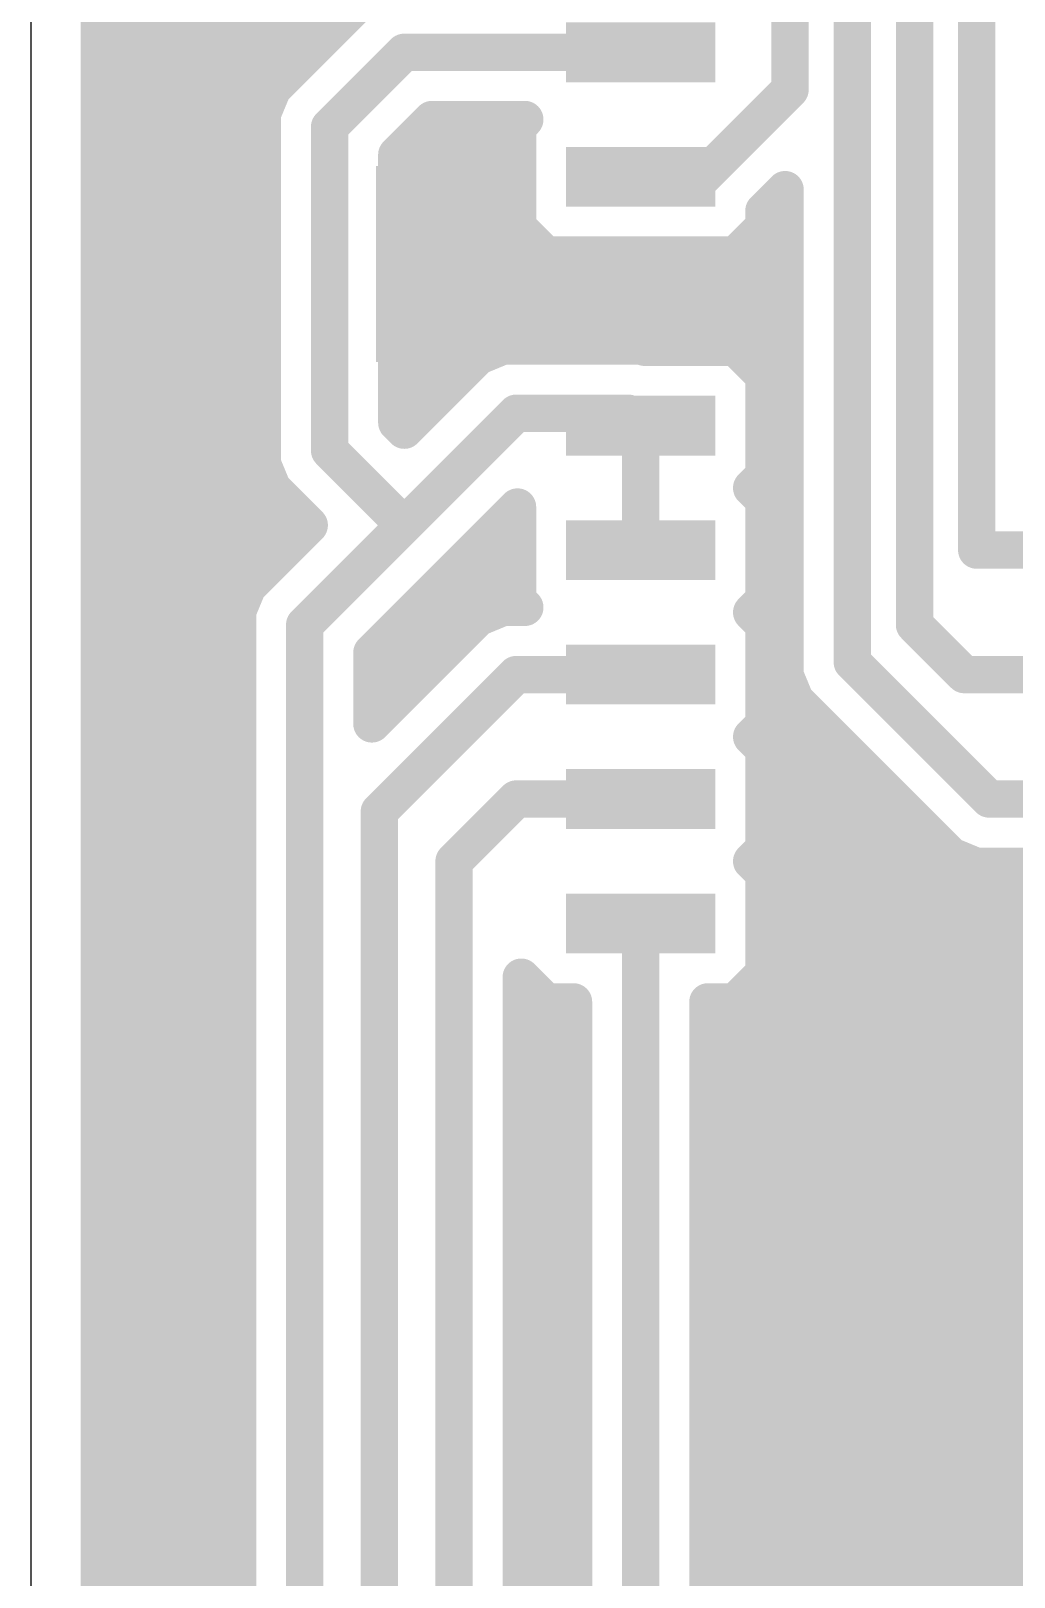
# Model space of a CAD drawing. Extents: x 0 to 60.4, y 0 to 60.5.
# Drawn here: x 0 to 10.03, y 17.33 to 33.11 of the extents above; entities that cross this region are included whole.
import ezdxf

# ---------------------------------------------------------------- set-up
doc = ezdxf.new("R2010")
doc.units = 0
doc.layers.add('16', color=175, linetype='CONTINUOUS')
doc.layers.add('20', color=7, linetype='CONTINUOUS')

# ---------------------------------------------------------------- blocks, each defined once
blk = doc.blocks.new('RECT')
blk.add_solid([(-0.5, -0.5), (0.5, -0.5), (-0.5, 0.5), (0.5, 0.5)])

msp = doc.modelspace()

# ---------------------------------------------------------------- linework, layer by layer
at = {"layer": '16', "const_width": 0.381}
for points in [[(0.6985, 0.6985), (0.6985, 59.8015)], [(9.652, 27.813), (9.652, 36.957)], [(9.017, 27.051), (9.017, 36.576)], [(8.382, 26.67), (8.382, 36.195)], [(7.747, 35.814), (7.747, 32.512)], [(3.4215, 33.4744), (2.6595, 32.7124)], [(0.6985, 33.147), (3.0941, 33.147)], [(3.81, 32.893), (3.048, 32.131)], [(6.223, 32.893), (3.81, 32.893)], [(6.223, 32.893), (5.334, 32.893)], [(0.6985, 32.766), (2.7131, 32.766)], [(2.6595, 32.7124), (2.4666, 32.5195)], [(2.4666, 32.5195), (2.3622, 32.2674)], [(7.747, 32.512), (6.858, 31.623)], [(0.6985, 32.385), (2.4109, 32.385)], [(2.3622, 32.2674), (2.3622, 28.6926)], [(3.7338, 31.8469), (4.0941, 32.2072)], [(4.0941, 32.2072), (5.0399, 32.2072)], [(5.0399, 32.2072), (4.9657, 32.133)], [(0.6985, 32.004), (2.3622, 32.004)], [(3.048, 32.131), (3.048, 28.829)], [(3.8909, 32.004), (4.9657, 32.004)], [(4.9657, 32.133), (4.9657, 31.113)], [(3.7338, 29.1131), (3.7338, 31.8469)], [(0.6985, 31.623), (2.3622, 31.623)], [(3.7338, 31.623), (4.9657, 31.623)], [(6.858, 31.623), (6.223, 31.623)], [(7.4803, 31.2754), (7.6962, 31.4913)], [(7.6962, 31.4913), (7.6962, 26.5336)], [(0.6985, 31.242), (2.3622, 31.242)], [(3.7338, 31.242), (4.9657, 31.242)], [(7.4803, 31.113), (7.4803, 31.2754)], [(7.4803, 31.242), (7.6962, 31.242)], [(4.9657, 31.113), (5.2558, 30.8229)], [(7.1902, 30.8229), (7.4803, 31.113)], [(0.6985, 30.861), (2.3622, 30.861)], [(3.7338, 30.861), (5.2177, 30.861)], [(5.2558, 30.8229), (7.1902, 30.8229)], [(7.2283, 30.861), (7.6962, 30.861)], [(0.6985, 30.48), (2.3622, 30.48)], [(3.7338, 30.48), (7.6962, 30.48)], [(0.6985, 30.099), (2.3622, 30.099)], [(3.7338, 30.099), (7.6962, 30.099)], [(4.5645, 29.7914), (4.3716, 29.5985)], [(4.8166, 29.8958), (4.5645, 29.7914)], [(6.2324, 29.8958), (4.8166, 29.8958)], [(6.2631, 29.8831), (6.2324, 29.8958)], [(7.1902, 29.8831), (6.2631, 29.8831)], [(7.4803, 29.593), (7.1902, 29.8831)], [(0.6985, 29.718), (2.3622, 29.718)], [(3.7338, 29.718), (4.4911, 29.718)], [(7.3553, 29.718), (7.6962, 29.718)], [(4.3716, 29.5985), (3.81, 29.0369)], [(4.3716, 29.5985), (4.3716, 29.5985)], [(7.4803, 28.573), (7.4803, 29.593)], [(0.6985, 29.337), (2.3622, 29.337)], [(3.7338, 29.337), (4.1101, 29.337)], [(7.4803, 29.337), (7.6962, 29.337)], [(4.953, 29.21), (3.81, 28.067)], [(4.953, 29.21), (6.096, 29.21)], [(6.096, 29.21), (6.223, 29.083)], [(3.81, 29.0369), (3.7338, 29.1131)], [(6.223, 29.083), (6.223, 27.813)], [(0.6985, 28.956), (2.3622, 28.956)], [(7.4803, 28.956), (7.6962, 28.956)], [(2.3622, 28.6926), (2.4666, 28.4405)], [(3.048, 28.829), (3.81, 28.067)], [(0.6985, 28.575), (2.4109, 28.575)], [(7.3553, 28.448), (7.4803, 28.573)], [(7.4803, 28.575), (7.6962, 28.575)], [(2.4666, 28.4405), (2.8401, 28.067)], [(7.4803, 28.323), (7.3553, 28.448)], [(4.3914, 27.6785), (4.9657, 28.2528)], [(4.9657, 28.2528), (4.9657, 27.303)], [(7.4803, 27.303), (7.4803, 28.323)], [(0.6985, 28.194), (2.7131, 28.194)], [(2.8401, 28.067), (2.4055, 27.6324)], [(3.81, 28.067), (2.794, 27.051)], [(4.9069, 28.194), (4.9657, 28.194)], [(7.4803, 28.194), (7.6962, 28.194)], [(0.6985, 27.813), (2.5861, 27.813)], [(4.5259, 27.813), (4.9657, 27.813)], [(7.4803, 27.813), (7.6962, 27.813)], [(11.684, 27.813), (9.652, 27.813)], [(2.4055, 27.6324), (2.2126, 27.4395)], [(4.1985, 27.4856), (4.3914, 27.6785)], [(4.3914, 27.6785), (4.3914, 27.6785)], [(0.6985, 27.432), (2.2095, 27.432)], [(2.2126, 27.4395), (2.1082, 27.1874)], [(3.4798, 26.7669), (4.1985, 27.4856)], [(4.1449, 27.432), (4.9657, 27.432)], [(4.1985, 27.4856), (4.1985, 27.4856)], [(7.4803, 27.432), (7.6962, 27.432)], [(4.9657, 27.303), (5.0399, 27.2288)], [(7.3553, 27.178), (7.4803, 27.303)], [(2.1082, 27.1874), (2.1082, 8.8806)], [(4.5645, 27.1244), (4.3716, 26.9315)], [(4.8166, 27.2288), (4.5645, 27.1244)], [(5.0399, 27.2288), (4.8166, 27.2288)], [(7.4803, 27.053), (7.3553, 27.178)], [(0.6985, 27.051), (2.1082, 27.051)], [(2.794, 27.051), (2.794, 9.017)], [(3.7639, 27.051), (4.4911, 27.051)], [(7.4803, 26.033), (7.4803, 27.053)], [(7.4803, 27.051), (7.6962, 27.051)], [(9.525, 26.543), (9.017, 27.051)], [(4.3716, 26.9315), (3.4798, 26.0397)], [(0.6985, 26.67), (2.1082, 26.67)], [(3.4798, 26.0397), (3.4798, 26.7669)], [(3.4798, 26.67), (4.1101, 26.67)], [(7.4803, 26.67), (7.6962, 26.67)], [(9.779, 25.273), (8.382, 26.67)], [(3.556, 25.146), (4.953, 26.543)], [(4.953, 26.543), (6.223, 26.543)], [(7.6962, 26.5336), (7.8006, 26.2815)], [(11.684, 26.543), (9.525, 26.543)], [(0.6985, 26.289), (2.1082, 26.289)], [(3.4798, 26.289), (3.7291, 26.289)], [(7.4803, 26.289), (7.7975, 26.289)], [(7.8006, 26.2815), (9.3905, 24.6916)], [(7.3553, 25.908), (7.4803, 26.033)], [(0.6985, 25.908), (2.1082, 25.908)], [(7.4803, 25.783), (7.3553, 25.908)], [(7.3553, 25.908), (8.1741, 25.908)], [(7.4803, 24.763), (7.4803, 25.783)], [(0.6985, 25.527), (2.1082, 25.527)], [(7.4803, 25.527), (8.5551, 25.527)], [(4.318, 24.638), (4.953, 25.273)], [(4.953, 25.273), (6.223, 25.273)], [(11.684, 25.273), (9.779, 25.273)], [(0.6985, 25.146), (2.1082, 25.146)], [(3.556, 9.398), (3.556, 25.146)], [(7.4803, 25.146), (8.9361, 25.146)], [(0.6985, 24.765), (2.1082, 24.765)], [(7.3553, 24.638), (7.4803, 24.763)], [(7.4803, 24.765), (9.3171, 24.765)], [(4.318, 9.779), (4.318, 24.638)], [(7.4803, 24.513), (7.3553, 24.638)], [(9.3905, 24.6916), (9.6426, 24.5872)], [(9.6426, 24.5872), (10.6025, 24.5872)], [(7.4803, 23.493), (7.4803, 24.513)], [(0.6985, 24.384), (2.1082, 24.384)], [(7.4803, 24.384), (13.8906, 24.384)], [(0.6985, 24.003), (2.1082, 24.003)], [(6.223, 9.017), (6.223, 24.003)], [(7.4803, 24.003), (13.8303, 24.003)], [(0.6985, 23.622), (2.1082, 23.622)], [(7.1902, 23.2029), (7.4803, 23.493)], [(7.4803, 23.622), (14.0586, 23.622)], [(5.0038, 10.0631), (5.0038, 23.4549)], [(5.0038, 23.4549), (5.2558, 23.2029)], [(0.6985, 23.241), (2.1082, 23.241)], [(5.0038, 23.241), (5.2177, 23.241)], [(5.2558, 23.2029), (5.5372, 23.2029)], [(5.5372, 23.2029), (5.5372, 9.5297)], [(6.9088, 9.3011), (6.9088, 23.2029)], [(6.9088, 23.2029), (7.1902, 23.2029)], [(7.2283, 23.241), (16.4246, 23.241)], [(0.6985, 22.86), (2.1082, 22.86)], [(5.0038, 22.86), (5.5372, 22.86)], [(6.9088, 22.86), (14.3505, 22.86)], [(0.6985, 22.479), (2.1082, 22.479)], [(5.0038, 22.479), (5.5372, 22.479)], [(6.9088, 22.479), (13.9695, 22.479)], [(0.6985, 22.098), (2.1082, 22.098)], [(5.0038, 22.098), (5.5372, 22.098)], [(6.9088, 22.098), (13.8303, 22.098)], [(0.6985, 21.717), (2.1082, 21.717)], [(5.0038, 21.717), (5.5372, 21.717)], [(6.9088, 21.717), (13.8303, 21.717)], [(0.6985, 21.336), (2.1082, 21.336)], [(5.0038, 21.336), (5.5372, 21.336)], [(6.9088, 21.336), (13.9244, 21.336)], [(0.6985, 20.955), (2.1082, 20.955)], [(5.0038, 20.955), (5.5372, 20.955)], [(6.9088, 20.955), (13.8303, 20.955)], [(0.6985, 20.574), (2.1082, 20.574)], [(5.0038, 20.574), (5.5372, 20.574)], [(6.9088, 20.574), (14.0097, 20.574)], [(0.6985, 20.193), (2.1082, 20.193)], [(5.0038, 20.193), (5.5372, 20.193)], [(6.9088, 20.193), (13.8303, 20.193)], [(0.6985, 19.812), (2.1082, 19.812)], [(5.0038, 19.812), (5.5372, 19.812)], [(6.9088, 19.812), (13.9219, 19.812)], [(0.6985, 19.431), (2.1082, 19.431)], [(5.0038, 19.431), (5.5372, 19.431)], [(6.9088, 19.431), (13.8303, 19.431)], [(0.6985, 19.05), (2.1082, 19.05)], [(5.0038, 19.05), (5.5372, 19.05)], [(6.9088, 19.05), (13.8303, 19.05)], [(0.6985, 18.669), (2.1082, 18.669)], [(5.0038, 18.669), (5.5372, 18.669)], [(6.9088, 18.669), (13.9845, 18.669)], [(0.6985, 18.288), (2.1082, 18.288)], [(5.0038, 18.288), (5.5372, 18.288)], [(6.9088, 18.288), (14.3655, 18.288)], [(0.6985, 17.907), (2.1082, 17.907)], [(5.0038, 17.907), (5.5372, 17.907)], [(6.9088, 17.907), (20.7471, 17.907)], [(0.6985, 17.526), (2.1082, 17.526)], [(5.0038, 17.526), (5.5372, 17.526)], [(6.9088, 17.526), (20.3661, 17.526)], [(0.6985, 17.145), (2.1082, 17.145)], [(5.0038, 17.145), (5.5372, 17.145)], [(6.9088, 17.145), (19.9851, 17.145)]]:
    msp.add_lwpolyline(points, dxfattribs=at)
at = {"layer": '16', "const_width": 0.1905}
for points in [[(0.6985, 33.2422, 1), (0.6985, 33.0517)], [(3.0941, 33.0517, 1), (3.0941, 33.2422)], [(3.81, 32.9883, 1), (3.81, 32.7978)], [(3.8774, 32.8256, 1), (3.7426, 32.9604)], [(5.334, 32.9883, 1), (5.334, 32.7978)], [(6.223, 32.7978, 1), (6.223, 32.9883)], [(6.223, 32.7978, 1), (6.223, 32.9883)], [(0.6985, 32.8612, 1), (0.6985, 32.6707)], [(2.5922, 32.7797, 1), (2.7269, 32.645)], [(2.7269, 32.645, 1), (2.5922, 32.7797)], [(2.7131, 32.6707, 1), (2.7131, 32.8612)], [(2.3993, 32.5868, 1), (2.534, 32.4521)], [(2.5546, 32.483, 1), (2.3786, 32.5559)], [(7.8144, 32.4446, 1), (7.6796, 32.5794)], [(0.6985, 32.4802, 1), (0.6985, 32.2897)], [(2.4109, 32.2897, 1), (2.4109, 32.4802)], [(7.6518, 32.512, 1), (7.8423, 32.512)], [(2.4575, 32.2674, 1), (2.267, 32.2674)], [(2.2742, 32.3039, 1), (2.4502, 32.231)], [(4.0941, 32.3025, 1), (4.0941, 32.112)], [(4.1614, 32.1398, 1), (4.0267, 32.2746)], [(5.1073, 32.1398, 1), (4.9726, 32.2746)], [(5.0399, 32.112, 1), (5.0399, 32.3025)], [(0.6985, 32.0993, 1), (0.6985, 31.9088)], [(2.3622, 31.9088, 1), (2.3622, 32.0993)], [(2.9806, 32.1984, 1), (3.1154, 32.0636)], [(3.1433, 32.131, 1), (2.9527, 32.131)], [(3.8909, 32.0993, 1), (3.8909, 31.9088)], [(5.061, 32.133, 1), (4.8704, 32.133)], [(4.8983, 32.2003, 1), (5.0331, 32.0656)], [(4.9657, 31.9088, 1), (4.9657, 32.0993)], [(3.829, 31.8469, 1), (3.6385, 31.8469)], [(3.6664, 31.9143, 1), (3.8011, 31.7796)], [(0.6985, 31.7183, 1), (0.6985, 31.5278)], [(2.3622, 31.5278, 1), (2.3622, 31.7183)], [(3.7338, 31.7183, 1), (3.7338, 31.5278)], [(4.9657, 31.5278, 1), (4.9657, 31.7183)], [(6.223, 31.7183, 1), (6.223, 31.5278)], [(6.7906, 31.6904, 1), (6.9254, 31.5556)], [(6.858, 31.5278, 1), (6.858, 31.7183)], [(7.7915, 31.4913, 1), (7.601, 31.4913)], [(7.7636, 31.424, 1), (7.6288, 31.5587)], [(0.6985, 31.3373, 1), (0.6985, 31.1468)], [(2.3622, 31.1468, 1), (2.3622, 31.3373)], [(3.7338, 31.3373, 1), (3.7338, 31.1468)], [(4.9657, 31.1468, 1), (4.9657, 31.3373)], [(7.5755, 31.2754, 1), (7.385, 31.2754)], [(7.4129, 31.3428, 1), (7.5476, 31.2081)], [(7.4803, 31.3373, 1), (7.4803, 31.1468)], [(7.6962, 31.1468, 1), (7.6962, 31.3373)], [(5.0331, 31.1804, 1), (4.8983, 31.0457)], [(7.5476, 31.0457, 1), (7.4129, 31.1804)], [(4.8704, 31.113, 1), (5.061, 31.113)], [(7.385, 31.113, 1), (7.5755, 31.113)], [(0.6985, 30.9563, 1), (0.6985, 30.7658)], [(2.3622, 30.7658, 1), (2.3622, 30.9563)], [(3.7338, 30.9563, 1), (3.7338, 30.7658)], [(5.2558, 30.9182, 1), (5.2558, 30.7277)], [(5.1885, 30.7555, 1), (5.3232, 30.8903)], [(5.2177, 30.7658, 1), (5.2177, 30.9563)], [(7.1228, 30.8903, 1), (7.2575, 30.7555)], [(7.2283, 30.9563, 1), (7.2283, 30.7658)], [(7.1902, 30.7277, 1), (7.1902, 30.9182)], [(7.6962, 30.7658, 1), (7.6962, 30.9563)], [(0.6985, 30.5753, 1), (0.6985, 30.3848)], [(2.3622, 30.3848, 1), (2.3622, 30.5753)], [(3.7338, 30.5753, 1), (3.7338, 30.3848)], [(7.6962, 30.3848, 1), (7.6962, 30.5753)], [(0.6985, 30.1943, 1), (0.6985, 30.0038)], [(2.3622, 30.0038, 1), (2.3622, 30.1943)], [(3.7338, 30.1943, 1), (3.7338, 30.0038)], [(7.6962, 30.0038, 1), (7.6962, 30.1943)], [(4.6319, 29.724, 1), (4.4972, 29.8587)], [(4.8166, 29.991, 1), (4.8166, 29.8005)], [(4.853, 29.8078, 1), (4.7801, 29.9838)], [(6.2689, 29.9838, 1), (6.196, 29.8078)], [(6.2631, 29.9783, 1), (6.2631, 29.7878)], [(6.2266, 29.7951, 1), (6.2995, 29.9711)], [(6.2324, 29.8005, 1), (6.2324, 29.991)], [(7.2575, 29.9504, 1), (7.1228, 29.8157)], [(7.1902, 29.7878, 1), (7.1902, 29.9783)], [(0.6985, 29.8133, 1), (0.6985, 29.6227)], [(2.3622, 29.6227, 1), (2.3622, 29.8133)], [(3.7338, 29.8133, 1), (3.7338, 29.6227)], [(4.5281, 29.8794, 1), (4.601, 29.7034)], [(4.4911, 29.6227, 1), (4.4911, 29.8133)], [(7.3553, 29.8133, 1), (7.3553, 29.6227)], [(7.6962, 29.6227, 1), (7.6962, 29.8133)], [(4.4669, 29.5985, 1), (4.2764, 29.5985)], [(4.2764, 29.5985, 1), (4.4669, 29.5985)], [(4.3043, 29.6658, 1), (4.439, 29.5311)], [(4.439, 29.5311, 1), (4.3043, 29.6658)], [(7.5755, 29.593, 1), (7.385, 29.593)], [(7.4129, 29.5256, 1), (7.5476, 29.6603)], [(0.6985, 29.4322, 1), (0.6985, 29.2417)], [(2.3622, 29.2417, 1), (2.3622, 29.4322)], [(3.7338, 29.4322, 1), (3.7338, 29.2417)], [(4.1101, 29.2417, 1), (4.1101, 29.4322)], [(7.4803, 29.4322, 1), (7.4803, 29.2417)], [(7.6962, 29.2417, 1), (7.6962, 29.4322)], [(4.953, 29.3053, 1), (4.953, 29.1148)], [(5.0204, 29.1426, 1), (4.8856, 29.2774)], [(6.1634, 29.2774, 1), (6.0286, 29.1426)], [(6.096, 29.1148, 1), (6.096, 29.3053)], [(3.8011, 29.1804, 1), (3.6664, 29.0457)], [(3.6385, 29.1131, 1), (3.829, 29.1131)], [(3.7426, 29.1042, 1), (3.8774, 28.9695)], [(3.7426, 28.9695, 1), (3.8774, 29.1042)], [(6.3182, 29.083, 1), (6.1277, 29.083)], [(6.1556, 29.0156, 1), (6.2904, 29.1504)], [(0.6985, 29.0513, 1), (0.6985, 28.8608)], [(2.3622, 28.8608, 1), (2.3622, 29.0513)], [(7.4803, 29.0513, 1), (7.4803, 28.8608)], [(7.6962, 28.8608, 1), (7.6962, 29.0513)], [(2.4502, 28.729, 1), (2.2742, 28.6561)], [(3.1154, 28.8964, 1), (2.9806, 28.7616)], [(2.9527, 28.829, 1), (3.1433, 28.829)], [(0.6985, 28.6703, 1), (0.6985, 28.4798)], [(2.267, 28.6926, 1), (2.4575, 28.6926)], [(2.4109, 28.4798, 1), (2.4109, 28.6703)], [(7.4803, 28.6703, 1), (7.4803, 28.4798)], [(7.5476, 28.5057, 1), (7.4129, 28.6404)], [(7.6962, 28.4798, 1), (7.6962, 28.6703)], [(2.534, 28.5079, 1), (2.3993, 28.3732)], [(2.3786, 28.4041, 1), (2.5546, 28.477)], [(7.4226, 28.5153, 1), (7.2879, 28.3806)], [(7.2879, 28.5153, 1), (7.4226, 28.3806)], [(7.385, 28.573, 1), (7.5755, 28.573)], [(5.061, 28.2528, 1), (4.8704, 28.2528)], [(5.0331, 28.1855, 1), (4.8983, 28.3202)], [(7.5755, 28.323, 1), (7.385, 28.323)], [(7.4129, 28.2556, 1), (7.5476, 28.3903)], [(0.6985, 28.2893, 1), (0.6985, 28.0988)], [(2.7131, 28.0988, 1), (2.7131, 28.2893)], [(2.9075, 27.9996, 1), (2.7728, 28.1343)], [(3.8774, 27.9996, 1), (3.7426, 28.1344)], [(4.9069, 28.2893, 1), (4.9069, 28.0988)], [(4.9657, 28.0988, 1), (4.9657, 28.2893)], [(7.4803, 28.2893, 1), (7.4803, 28.0988)], [(7.6962, 28.0988, 1), (7.6962, 28.2893)], [(2.7728, 27.9996, 1), (2.9075, 28.1343)], [(3.7426, 28.1344, 1), (3.8774, 27.9996)], [(3.7426, 27.9996, 1), (3.8774, 28.1344)], [(0.6985, 27.9083, 1), (0.6985, 27.7178)], [(2.5861, 27.7178, 1), (2.5861, 27.9083)], [(4.5259, 27.9083, 1), (4.5259, 27.7178)], [(4.9657, 27.7178, 1), (4.9657, 27.9083)], [(7.4803, 27.9083, 1), (7.4803, 27.7178)], [(7.6962, 27.7178, 1), (7.6962, 27.9083)], [(9.652, 27.9083, 1), (9.652, 27.7178)], [(2.3382, 27.6997, 1), (2.4729, 27.565)], [(2.4729, 27.565, 1), (2.3382, 27.6997)], [(4.4866, 27.6785, 1), (4.2961, 27.6785)], [(4.2961, 27.6785, 1), (4.4866, 27.6785)], [(4.324, 27.7459, 1), (4.4587, 27.6112)], [(4.4587, 27.6112, 1), (4.324, 27.7459)], [(6.1277, 27.813, 1), (6.3182, 27.813)], [(9.5568, 27.813, 1), (9.7473, 27.813)], [(0.6985, 27.5273, 1), (0.6985, 27.3368)], [(2.3006, 27.403, 1), (2.1246, 27.4759)], [(2.2095, 27.3368, 1), (2.2095, 27.5273)], [(4.1449, 27.5273, 1), (4.1449, 27.3368)], [(4.1985, 27.5809, 1), (4.1985, 27.3904)], [(4.1311, 27.553, 1), (4.2658, 27.4183)], [(4.2658, 27.4183, 1), (4.1311, 27.553)], [(4.1985, 27.3904, 1), (4.1985, 27.5809)], [(4.9657, 27.3368, 1), (4.9657, 27.5273)], [(7.4803, 27.5273, 1), (7.4803, 27.3368)], [(7.6962, 27.3368, 1), (7.6962, 27.5273)], [(2.1453, 27.5068, 1), (2.28, 27.3721)], [(5.0331, 27.3704, 1), (4.8983, 27.2357)], [(7.5476, 27.2357, 1), (7.4129, 27.3704)], [(2.2035, 27.1874, 1), (2.013, 27.1874)], [(2.0202, 27.2239, 1), (2.1962, 27.151)], [(4.5281, 27.2124, 1), (4.601, 27.0364)], [(4.6319, 27.057, 1), (4.4972, 27.1917)], [(4.8166, 27.324, 1), (4.8166, 27.1335)], [(4.853, 27.1408, 1), (4.7801, 27.3168)], [(4.8704, 27.303, 1), (5.061, 27.303)], [(4.9726, 27.1614, 1), (5.1073, 27.2962)], [(5.0399, 27.1335, 1), (5.0399, 27.324)], [(7.4226, 27.2453, 1), (7.2879, 27.1106)], [(7.2879, 27.2453, 1), (7.4226, 27.1106)], [(7.385, 27.303, 1), (7.5755, 27.303)], [(0.6985, 27.1463, 1), (0.6985, 26.9558)], [(2.1082, 26.9558, 1), (2.1082, 27.1463)], [(2.7266, 27.1184, 1), (2.8614, 26.9836)], [(2.8893, 27.051, 1), (2.6987, 27.051)], [(3.7639, 27.1463, 1), (3.7639, 26.9558)], [(4.4911, 26.9558, 1), (4.4911, 27.1463)], [(7.5755, 27.053, 1), (7.385, 27.053)], [(7.4803, 27.1463, 1), (7.4803, 26.9558)], [(7.4129, 26.9856, 1), (7.5476, 27.1203)], [(7.6962, 26.9558, 1), (7.6962, 27.1463)], [(9.0844, 27.1184, 1), (8.9496, 26.9836)], [(8.9218, 27.051, 1), (9.1123, 27.051)], [(4.3043, 26.9988, 1), (4.439, 26.8641)], [(4.439, 26.8641, 1), (4.3043, 26.9988)], [(0.6985, 26.7653, 1), (0.6985, 26.5748)], [(2.1082, 26.5748, 1), (2.1082, 26.7653)], [(3.575, 26.7669, 1), (3.3845, 26.7669)], [(3.4124, 26.8343, 1), (3.5471, 26.6996)], [(3.4798, 26.7653, 1), (3.4798, 26.5748)], [(4.1101, 26.5748, 1), (4.1101, 26.7653)], [(7.4803, 26.7653, 1), (7.4803, 26.5748)], [(7.6962, 26.5748, 1), (7.6962, 26.7653)], [(8.4494, 26.7374, 1), (8.3146, 26.6026)], [(4.953, 26.6383, 1), (4.953, 26.4478)], [(5.0204, 26.4756, 1), (4.8856, 26.6104)], [(6.223, 26.4478, 1), (6.223, 26.6383)], [(7.7842, 26.57, 1), (7.6082, 26.4971)], [(8.2867, 26.67, 1), (8.4772, 26.67)], [(9.525, 26.6383, 1), (9.525, 26.4478)], [(9.4576, 26.4756, 1), (9.5924, 26.6104)], [(7.601, 26.5336, 1), (7.7915, 26.5336)], [(0.6985, 26.3843, 1), (0.6985, 26.1938)], [(2.1082, 26.1938, 1), (2.1082, 26.3843)], [(3.4798, 26.3843, 1), (3.4798, 26.1938)], [(3.7291, 26.1938, 1), (3.7291, 26.3843)], [(7.4803, 26.3843, 1), (7.4803, 26.1938)], [(7.868, 26.3489, 1), (7.7333, 26.2142)], [(7.7126, 26.2451, 1), (7.8886, 26.318)], [(7.7975, 26.1938, 1), (7.7975, 26.3843)], [(3.4124, 26.107, 1), (3.5471, 25.9723)], [(7.5476, 25.9657, 1), (7.4129, 26.1004)], [(0.6985, 26.0033, 1), (0.6985, 25.8128)], [(2.1082, 25.8128, 1), (2.1082, 26.0033)], [(3.3845, 26.0397, 1), (3.575, 26.0397)], [(7.3553, 26.0033, 1), (7.3553, 25.8128)], [(7.4226, 25.9753, 1), (7.2879, 25.8406)], [(7.2879, 25.9753, 1), (7.4226, 25.8406)], [(7.385, 26.033, 1), (7.5755, 26.033)], [(8.1741, 25.8128, 1), (8.1741, 26.0033)], [(7.5755, 25.783, 1), (7.385, 25.783)], [(7.4129, 25.7156, 1), (7.5476, 25.8503)], [(0.6985, 25.6223, 1), (0.6985, 25.4318)], [(2.1082, 25.4318, 1), (2.1082, 25.6223)], [(7.4803, 25.6223, 1), (7.4803, 25.4318)], [(8.5551, 25.4318, 1), (8.5551, 25.6223)], [(4.953, 25.3682, 1), (4.953, 25.1777)], [(5.0204, 25.2056, 1), (4.8856, 25.3404)], [(6.223, 25.1777, 1), (6.223, 25.3682)], [(9.779, 25.3682, 1), (9.779, 25.1777)], [(9.7116, 25.2056, 1), (9.8464, 25.3404)], [(0.6985, 25.2413, 1), (0.6985, 25.0508)], [(2.1082, 25.0508, 1), (2.1082, 25.2413)], [(3.4886, 25.2134, 1), (3.6234, 25.0786)], [(3.6513, 25.146, 1), (3.4607, 25.146)], [(7.4803, 25.2413, 1), (7.4803, 25.0508)], [(8.9361, 25.0508, 1), (8.9361, 25.2413)], [(0.6985, 24.8603, 1), (0.6985, 24.6698)], [(2.1082, 24.6698, 1), (2.1082, 24.8603)], [(7.4803, 24.8603, 1), (7.4803, 24.6698)], [(7.5476, 24.6957, 1), (7.4129, 24.8304)], [(9.3171, 24.6698, 1), (9.3171, 24.8603)], [(4.2506, 24.7054, 1), (4.3854, 24.5706)], [(4.4133, 24.638, 1), (4.2228, 24.638)], [(7.4226, 24.7053, 1), (7.2879, 24.5706)], [(7.2879, 24.7053, 1), (7.4226, 24.5706)], [(7.385, 24.763, 1), (7.5755, 24.763)], [(9.427, 24.7796, 1), (9.3541, 24.6036)], [(9.3232, 24.6243, 1), (9.4579, 24.759)], [(9.6426, 24.6825, 1), (9.6426, 24.492)], [(7.5755, 24.513, 1), (7.385, 24.513)], [(7.4129, 24.4456, 1), (7.5476, 24.5803)], [(9.6061, 24.4992, 1), (9.679, 24.6752)], [(0.6985, 24.4793, 1), (0.6985, 24.2888)], [(2.1082, 24.2888, 1), (2.1082, 24.4793)], [(7.4803, 24.4793, 1), (7.4803, 24.2888)], [(0.6985, 24.0983, 1), (0.6985, 23.9078)], [(2.1082, 23.9078, 1), (2.1082, 24.0983)], [(6.3182, 24.003, 1), (6.1277, 24.003)], [(7.4803, 24.0983, 1), (7.4803, 23.9078)], [(0.6985, 23.7172, 1), (0.6985, 23.5267)], [(2.1082, 23.5267, 1), (2.1082, 23.7172)], [(7.4803, 23.7172, 1), (7.4803, 23.5267)], [(7.5476, 23.4257, 1), (7.4129, 23.5604)], [(5.099, 23.4549, 1), (4.9085, 23.4549)], [(5.0711, 23.5223, 1), (4.9364, 23.3876)], [(7.385, 23.493, 1), (7.5755, 23.493)], [(0.6985, 23.3362, 1), (0.6985, 23.1457)], [(2.1082, 23.1457, 1), (2.1082, 23.3362)], [(5.0038, 23.3362, 1), (5.0038, 23.1457)], [(5.2558, 23.2981, 1), (5.2558, 23.1076)], [(5.1885, 23.1355, 1), (5.3232, 23.2703)], [(5.2177, 23.1457, 1), (5.2177, 23.3362)], [(5.6325, 23.2029, 1), (5.442, 23.2029)], [(5.5372, 23.1076, 1), (5.5372, 23.2981)], [(7.004, 23.2029, 1), (6.8135, 23.2029)], [(6.9088, 23.2981, 1), (6.9088, 23.1076)], [(7.1228, 23.2703, 1), (7.2575, 23.1355)], [(7.2283, 23.3362, 1), (7.2283, 23.1457)], [(7.1902, 23.1076, 1), (7.1902, 23.2981)], [(0.6985, 22.9552, 1), (0.6985, 22.7647)], [(2.1082, 22.7647, 1), (2.1082, 22.9552)], [(5.0038, 22.9552, 1), (5.0038, 22.7647)], [(5.5372, 22.7647, 1), (5.5372, 22.9552)], [(6.9088, 22.9552, 1), (6.9088, 22.7647)], [(0.6985, 22.5743, 1), (0.6985, 22.3838)], [(2.1082, 22.3838, 1), (2.1082, 22.5743)], [(5.0038, 22.5743, 1), (5.0038, 22.3838)], [(5.5372, 22.3838, 1), (5.5372, 22.5743)], [(6.9088, 22.5743, 1), (6.9088, 22.3838)], [(0.6985, 22.1933, 1), (0.6985, 22.0028)], [(2.1082, 22.0028, 1), (2.1082, 22.1933)], [(5.0038, 22.1933, 1), (5.0038, 22.0028)], [(5.5372, 22.0028, 1), (5.5372, 22.1933)], [(6.9088, 22.1933, 1), (6.9088, 22.0028)], [(0.6985, 21.8123, 1), (0.6985, 21.6218)], [(2.1082, 21.6218, 1), (2.1082, 21.8123)], [(5.0038, 21.8123, 1), (5.0038, 21.6218)], [(5.5372, 21.6218, 1), (5.5372, 21.8123)], [(6.9088, 21.8123, 1), (6.9088, 21.6218)], [(0.6985, 21.4313, 1), (0.6985, 21.2408)], [(2.1082, 21.2408, 1), (2.1082, 21.4313)], [(5.0038, 21.4313, 1), (5.0038, 21.2408)], [(5.5372, 21.2408, 1), (5.5372, 21.4313)], [(6.9088, 21.4313, 1), (6.9088, 21.2408)], [(0.6985, 21.0503, 1), (0.6985, 20.8598)], [(2.1082, 20.8598, 1), (2.1082, 21.0503)], [(5.0038, 21.0503, 1), (5.0038, 20.8598)], [(5.5372, 20.8598, 1), (5.5372, 21.0503)], [(6.9088, 21.0503, 1), (6.9088, 20.8598)], [(0.6985, 20.6693, 1), (0.6985, 20.4788)], [(2.1082, 20.4788, 1), (2.1082, 20.6693)], [(5.0038, 20.6693, 1), (5.0038, 20.4788)], [(5.5372, 20.4788, 1), (5.5372, 20.6693)], [(6.9088, 20.6693, 1), (6.9088, 20.4788)], [(0.6985, 20.2883, 1), (0.6985, 20.0978)], [(2.1082, 20.0978, 1), (2.1082, 20.2883)], [(5.0038, 20.2883, 1), (5.0038, 20.0978)], [(5.5372, 20.0978, 1), (5.5372, 20.2883)], [(6.9088, 20.2883, 1), (6.9088, 20.0978)], [(0.6985, 19.9073, 1), (0.6985, 19.7168)], [(2.1082, 19.7168, 1), (2.1082, 19.9073)], [(5.0038, 19.9073, 1), (5.0038, 19.7168)], [(5.5372, 19.7168, 1), (5.5372, 19.9073)], [(6.9088, 19.9073, 1), (6.9088, 19.7168)], [(0.6985, 19.5263, 1), (0.6985, 19.3358)], [(2.1082, 19.3358, 1), (2.1082, 19.5263)], [(5.0038, 19.5263, 1), (5.0038, 19.3358)], [(5.5372, 19.3358, 1), (5.5372, 19.5263)], [(6.9088, 19.5263, 1), (6.9088, 19.3358)], [(0.6985, 19.1453, 1), (0.6985, 18.9548)], [(2.1082, 18.9548, 1), (2.1082, 19.1453)], [(5.0038, 19.1453, 1), (5.0038, 18.9548)], [(5.5372, 18.9548, 1), (5.5372, 19.1453)], [(6.9088, 19.1453, 1), (6.9088, 18.9548)], [(0.6985, 18.7643, 1), (0.6985, 18.5738)], [(2.1082, 18.5738, 1), (2.1082, 18.7643)], [(5.0038, 18.7643, 1), (5.0038, 18.5738)], [(5.5372, 18.5738, 1), (5.5372, 18.7643)], [(6.9088, 18.7643, 1), (6.9088, 18.5738)], [(0.6985, 18.3833, 1), (0.6985, 18.1928)], [(2.1082, 18.1928, 1), (2.1082, 18.3833)], [(5.0038, 18.3833, 1), (5.0038, 18.1928)], [(5.5372, 18.1928, 1), (5.5372, 18.3833)], [(6.9088, 18.3833, 1), (6.9088, 18.1928)], [(0.6985, 18.0023, 1), (0.6985, 17.8117)], [(2.1082, 17.8117, 1), (2.1082, 18.0023)], [(5.0038, 18.0023, 1), (5.0038, 17.8117)], [(5.5372, 17.8117, 1), (5.5372, 18.0023)], [(6.9088, 18.0023, 1), (6.9088, 17.8117)], [(0.6985, 17.6212, 1), (0.6985, 17.4307)], [(2.1082, 17.4307, 1), (2.1082, 17.6212)], [(5.0038, 17.6212, 1), (5.0038, 17.4307)], [(5.5372, 17.4307, 1), (5.5372, 17.6212)], [(6.9088, 17.6212, 1), (6.9088, 17.4307)], [(0.6985, 17.2402, 1), (0.6985, 17.0497)], [(2.1082, 17.0497, 1), (2.1082, 17.2402)], [(5.0038, 17.2402, 1), (5.0038, 17.0497)], [(5.5372, 17.0497, 1), (5.5372, 17.2402)], [(6.9088, 17.2402, 1), (6.9088, 17.0497)]]:
    msp.add_lwpolyline(points, format="xyb", dxfattribs=at)
at = {"layer": '20'}
msp.add_line((0, 60.5), (0, 0), dxfattribs=at)

# ---------------------------------------------------------------- block references
at = {"layer": '16', "xscale": 0.6096, "yscale": 1.524, "rotation": 90}
for p in [(6.223, 32.893), (6.223, 31.623), (6.223, 30.353), (6.223, 29.083), (6.223, 27.813), (6.223, 26.543), (6.223, 25.273), (6.223, 24.003)]:
    msp.add_blockref('RECT', p, dxfattribs=at)
at = {"layer": '16', "xscale": 1.6, "yscale": 2}
for p in [(1.521, 30.734), (4.321, 30.734)]:
    msp.add_blockref('RECT', p, dxfattribs=at)

doc.saveas('drawing.dxf')
